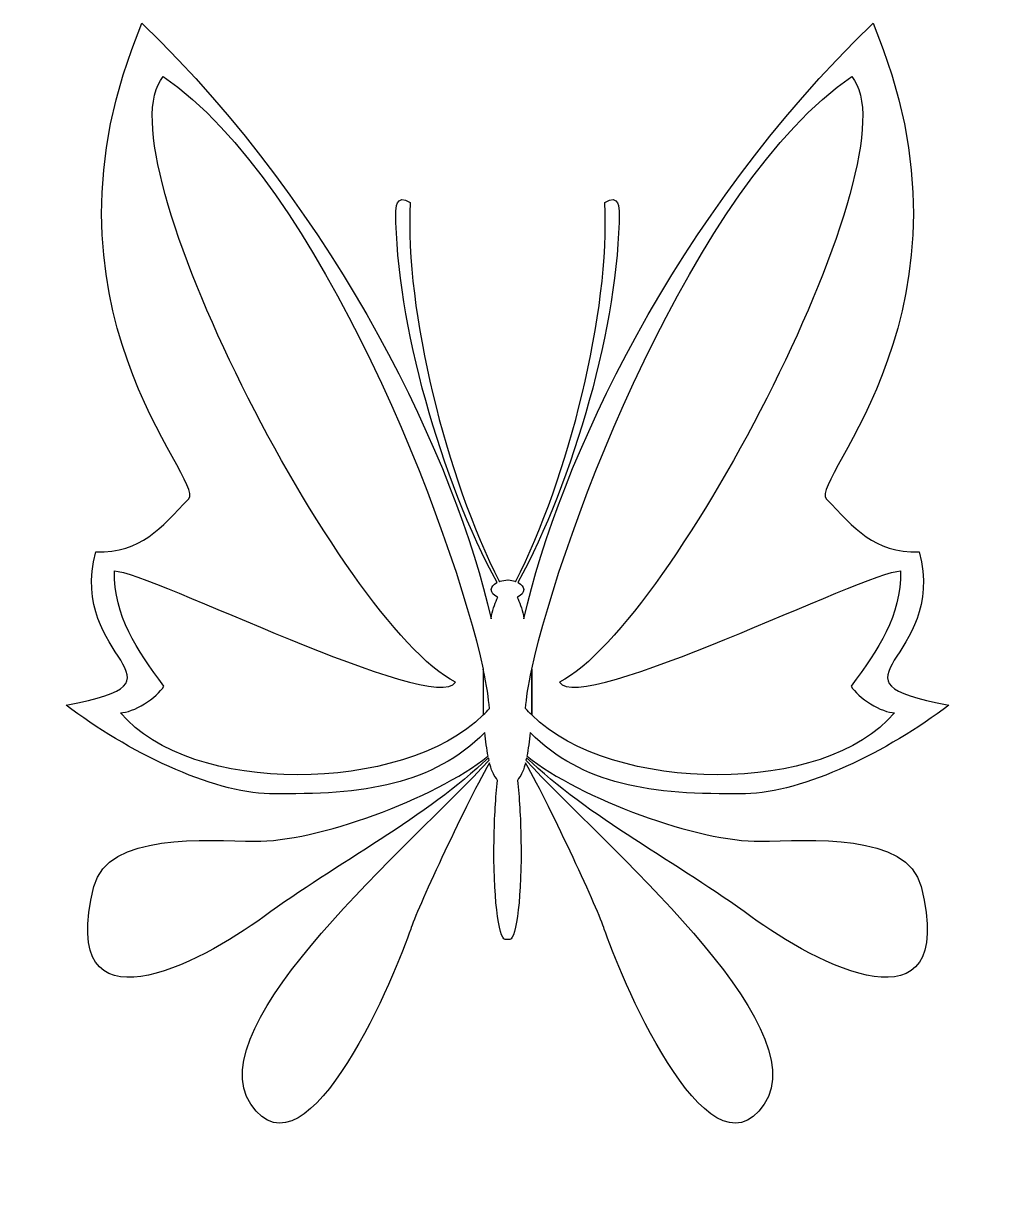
# Model space of a CAD drawing. Header units: centimetres. Extents: x -9.1 to 9.1, y -11.5 to 10.3.
import ezdxf

# ---------------------------------------------------------------- set-up
doc = ezdxf.new("R2010")
doc.units = ezdxf.units.CM
doc.header["$MEASUREMENT"] = 0
doc.layers.add('Camada 1', color=7, linetype='Continuous')

msp = doc.modelspace()

# ---------------------------------------------------------------- linework, layer by layer
at = {"layer": 'Camada 1'}
for points, knots in [([(0.04232, -6.86996), (0.17496, -6.86774), (0.26909, -6.02692), (0.25232, -4.99213), (0.25232, -4.99213), (0.24563, -4.57851), (0.22221, -4.19645), (0.18808, -3.88694), (0.18808, -3.88694), (0.18808, -3.88694), (0.18808, -3.88694), (0.18808, -3.88694), (0.18808, -3.88694), (0.24674, -3.7892), (0.28695, -3.75489), (0.33019, -3.58095), (0.33019, -3.58095), (0.33019, -3.58095), (0.33691, -3.55965), (0.33691, -3.55965), (0.33691, -3.55965), (0.8466, -4.45071), (1.71565, -6.35989), (1.81765, -6.67877), (1.81765, -6.67877), (2.04432, -7.38854), (3.75247, -11.54877), (4.81834, -9.96236), (4.81834, -9.96236), (5.82444, -8.46484), (1.7614, -5.05497), (0.34622, -3.5097), (0.34622, -3.5097), (0.34622, -3.5097), (0.34622, -3.5097), (0.34622, -3.5097), (0.34622, -3.5097), (0.34842, -3.49949), (0.35686, -3.47141), (0.35903, -3.46102), (0.35903, -3.46102), (0.35903, -3.46102), (0.35903, -3.46102), (0.35903, -3.46102), (0.35903, -3.46102), (1.4887, -4.56227), (3.23487, -5.45921), (4.56921, -6.44213), (4.56921, -6.44213), (5.76137, -7.32002), (8.47499, -8.74723), (7.76411, -5.87775), (7.76411, -5.87775), (7.5122, -4.86069), (5.63821, -5.0151), (4.73871, -5.02952), (4.73871, -5.02952), (3.61405, -5.04772), (1.35577, -4.2322), (0.36838, -3.43305), (0.36838, -3.43305), (0.36838, -3.43305), (0.3638, -3.43019), (0.3638, -3.43019), (0.3638, -3.43019), (0.39044, -3.29673), (0.41005, -3.15053), (0.42656, -2.99093), (0.42656, -2.99093), (1.40573, -3.96555), (2.66411, -4.16589), (4.46789, -4.13671), (4.46789, -4.13671), (5.5426, -4.11946), (7.14648, -3.34791), (8.28577, -2.47314), (8.28577, -2.47314), (5.75175, -2.01724), (8.27445, -1.64912), (7.72671, 0.40161), (7.72671, 0.40161), (6.85901, 0.38748), (6.52561, 0.83772), (5.98046, 1.39859), (5.98046, 1.39859), (5.65839, 1.72985), (9.08924, 5.03208), (6.86158, 10.32018), (6.86158, 10.32018), (3.12723, 6.71743), (0.97058, 2.07931), (0.30711, -0.85646), (0.30711, -0.85646), (0.30711, -0.85646), (0.30113, -0.79344), (0.30113, -0.79344), (0.30113, -0.79344), (0.26626, -0.6594), (0.22681, -0.54312), (0.18403, -0.44874), (0.18403, -0.44874), (0.18403, -0.44874), (0.18927, -0.44639), (0.18927, -0.44639), (0.18927, -0.44639), (0.26084, -0.41035), (0.3051, -0.36027), (0.30431, -0.30553), (0.30431, -0.30553), (0.30346, -0.25412), (0.26288, -0.20803), (0.1975, -0.17469), (0.1975, -0.17469), (0.1975, -0.17469), (0.19189, -0.17525), (0.19189, -0.17525), (0.19189, -0.17525), (1.23517, 1.71152), (2.09782, 4.73335), (2.09567, 6.77898), (2.09567, 6.77898), (2.09567, 6.81385), (2.10091, 7.14154), (1.82482, 6.95601), (1.82482, 6.95601), (1.93229, 4.91009), (1.14534, 1.79669), (0.1531, -0.1593), (0.1531, -0.1593), (0.1531, -0.1593), (0.14111, -0.15118), (0.14111, -0.15118), (0.14111, -0.15118), (0.1028, -0.13824), (0.05935, -0.12888), (0.01265, -0.12403), (0.01265, -0.12403), (0.01265, -0.12403), (0.00593, -0.12236), (0.00593, -0.12236), (0.00593, -0.12236), (-0.04786, -0.12649), (-0.09773, -0.13652), (-0.1411, -0.15117), (-0.1411, -0.15117), (-0.1411, -0.15117), (-0.15311, -0.15929), (-0.15311, -0.15929), (-0.15311, -0.15929), (-1.14535, 1.7967), (-1.93227, 4.9101), (-1.8248, 6.95602), (-1.8248, 6.95602), (-2.10089, 7.14155), (-2.09568, 6.81386), (-2.09568, 6.77899), (-2.09568, 6.77899), (-2.09782, 4.73336), (-1.23515, 1.71153), (-0.19184, -0.17524), (-0.19184, -0.17524), (-0.19184, -0.17524), (-0.19745, -0.17468), (-0.19745, -0.17468), (-0.19745, -0.17468), (-0.26283, -0.20802), (-0.30342, -0.25411), (-0.30429, -0.30552), (-0.30429, -0.30552), (-0.30511, -0.36026), (-0.26082, -0.41035), (-0.18925, -0.44638), (-0.18925, -0.44638), (-0.18925, -0.44638), (-0.18401, -0.44873), (-0.18401, -0.44873), (-0.18401, -0.44873), (-0.22682, -0.54311), (-0.26622, -0.65939), (-0.30114, -0.79343), (-0.30114, -0.79343), (-0.30114, -0.79343), (-0.30707, -0.85645), (-0.30707, -0.85645), (-0.30707, -0.85645), (-0.97058, 2.07931), (-3.1272, 6.71743), (-6.86153, 10.32018), (-6.86153, 10.32018), (-9.08919, 5.03209), (-5.65836, 1.72985), (-5.98041, 1.39864), (-5.98041, 1.39864), (-6.52556, 0.83778), (-6.85899, 0.38753), (-7.72666, 0.40166), (-7.72666, 0.40166), (-8.27443, -1.6491), (-5.75171, -2.01718), (-8.28576, -2.47311), (-8.28576, -2.47311), (-7.14644, -3.34788), (-5.54259, -4.11943), (-4.46788, -4.13668), (-4.46788, -4.13668), (-2.66408, -4.16589), (-1.40567, -3.96552), (-0.42653, -2.9909), (-0.42653, -2.9909), (-0.40999, -3.15047), (-0.39041, -3.29671), (-0.36377, -3.43016), (-0.36377, -3.43016), (-0.36377, -3.43016), (-0.36832, -3.43302), (-0.36832, -3.43302), (-0.36832, -3.43302), (-1.35572, -4.23217), (-3.61396, -5.04769), (-4.73865, -5.02949), (-4.73865, -5.02949), (-5.63818, -5.01504), (-7.51214, -4.86063), (-7.76405, -5.87772), (-7.76405, -5.87772), (-8.47494, -8.7472), (-5.76132, -7.31996), (-4.56916, -6.4421), (-4.56916, -6.4421), (-3.23481, -5.4592), (-1.48867, -4.56224), (-0.35898, -3.46099), (-0.35898, -3.46099), (-0.35898, -3.46099), (-0.35898, -3.46099), (-0.35898, -3.46099), (-0.35898, -3.46099), (-0.35684, -3.47139), (-0.34834, -3.49946), (-0.34617, -3.50967), (-0.34617, -3.50967), (-0.34617, -3.50967), (-0.34617, -3.50967), (-0.34617, -3.50967), (-0.34617, -3.50967), (-1.76135, -5.05494), (-5.82442, -8.46481), (-4.81829, -9.96233), (-4.81829, -9.96233), (-3.75244, -11.54877), (-2.04429, -7.38854), (-1.8176, -6.67874), (-1.8176, -6.67874), (-1.71563, -6.35986), (-0.84655, -4.45068), (-0.33686, -3.55962), (-0.33686, -3.55962), (-0.33686, -3.55962), (-0.33017, -3.58092), (-0.33017, -3.58092), (-0.33017, -3.58092), (-0.28691, -3.75486), (-0.24672, -3.78917), (-0.18804, -3.88691), (-0.18804, -3.88691), (-0.18804, -3.88691), (-0.18804, -3.88691), (-0.18804, -3.88691), (-0.18804, -3.88691), (-0.22217, -4.19642), (-0.24556, -4.5785), (-0.25228, -4.9921), (-0.25228, -4.9921), (-0.26908, -6.02686), (-0.17494, -6.8677), (-0.04228, -6.86993), (-0.04228, -6.86993), (-0.04228, -6.86993), (0.04232, -6.86993), (0.04232, -6.86993), (0.04232, -6.86993), (0.04232, -6.86993), (0.04232, -6.86996), (0.04232, -6.86996)], [0, 0, 0, 0, 0.01388889, 0.01388889, 0.01388889, 0.01388889, 0.02777778, 0.02777778, 0.02777778, 0.02777778, 0.04166667, 0.04166667, 0.04166667, 0.04166667, 0.05555556, 0.05555556, 0.05555556, 0.05555556, 0.06944444, 0.06944444, 0.06944444, 0.06944444, 0.08333333, 0.08333333, 0.08333333, 0.08333333, 0.09722222, 0.09722222, 0.09722222, 0.09722222, 0.11111111, 0.11111111, 0.11111111, 0.11111111, 0.125, 0.125, 0.125, 0.125, 0.13888889, 0.13888889, 0.13888889, 0.13888889, 0.15277778, 0.15277778, 0.15277778, 0.15277778, 0.16666667, 0.16666667, 0.16666667, 0.16666667, 0.18055556, 0.18055556, 0.18055556, 0.18055556, 0.19444444, 0.19444444, 0.19444444, 0.19444444, 0.20833333, 0.20833333, 0.20833333, 0.20833333, 0.22222222, 0.22222222, 0.22222222, 0.22222222, 0.23611111, 0.23611111, 0.23611111, 0.23611111, 0.25, 0.25, 0.25, 0.25, 0.26388889, 0.26388889, 0.26388889, 0.26388889, 0.27777778, 0.27777778, 0.27777778, 0.27777778, 0.29166667, 0.29166667, 0.29166667, 0.29166667, 0.30555556, 0.30555556, 0.30555556, 0.30555556, 0.31944444, 0.31944444, 0.31944444, 0.31944444, 0.33333333, 0.33333333, 0.33333333, 0.33333333, 0.34722222, 0.34722222, 0.34722222, 0.34722222, 0.36111111, 0.36111111, 0.36111111, 0.36111111, 0.375, 0.375, 0.375, 0.375, 0.38888889, 0.38888889, 0.38888889, 0.38888889, 0.40277778, 0.40277778, 0.40277778, 0.40277778, 0.41666667, 0.41666667, 0.41666667, 0.41666667, 0.43055556, 0.43055556, 0.43055556, 0.43055556, 0.44444444, 0.44444444, 0.44444444, 0.44444444, 0.45833333, 0.45833333, 0.45833333, 0.45833333, 0.47222222, 0.47222222, 0.47222222, 0.47222222, 0.48611111, 0.48611111, 0.48611111, 0.48611111, 0.5, 0.5, 0.5, 0.5, 0.51388889, 0.51388889, 0.51388889, 0.51388889, 0.52777778, 0.52777778, 0.52777778, 0.52777778, 0.54166667, 0.54166667, 0.54166667, 0.54166667, 0.55555556, 0.55555556, 0.55555556, 0.55555556, 0.56944444, 0.56944444, 0.56944444, 0.56944444, 0.58333333, 0.58333333, 0.58333333, 0.58333333, 0.59722222, 0.59722222, 0.59722222, 0.59722222, 0.61111111, 0.61111111, 0.61111111, 0.61111111, 0.625, 0.625, 0.625, 0.625, 0.63888889, 0.63888889, 0.63888889, 0.63888889, 0.65277778, 0.65277778, 0.65277778, 0.65277778, 0.66666667, 0.66666667, 0.66666667, 0.66666667, 0.68055556, 0.68055556, 0.68055556, 0.68055556, 0.69444444, 0.69444444, 0.69444444, 0.69444444, 0.70833333, 0.70833333, 0.70833333, 0.70833333, 0.72222222, 0.72222222, 0.72222222, 0.72222222, 0.73611111, 0.73611111, 0.73611111, 0.73611111, 0.75, 0.75, 0.75, 0.75, 0.76388889, 0.76388889, 0.76388889, 0.76388889, 0.77777778, 0.77777778, 0.77777778, 0.77777778, 0.79166667, 0.79166667, 0.79166667, 0.79166667, 0.80555556, 0.80555556, 0.80555556, 0.80555556, 0.81944444, 0.81944444, 0.81944444, 0.81944444, 0.83333333, 0.83333333, 0.83333333, 0.83333333, 0.84722222, 0.84722222, 0.84722222, 0.84722222, 0.86111111, 0.86111111, 0.86111111, 0.86111111, 0.875, 0.875, 0.875, 0.875, 0.88888889, 0.88888889, 0.88888889, 0.88888889, 0.90277778, 0.90277778, 0.90277778, 0.90277778, 0.91666667, 0.91666667, 0.91666667, 0.91666667, 0.93055556, 0.93055556, 0.93055556, 0.93055556, 0.94444444, 0.94444444, 0.94444444, 0.94444444, 0.95833333, 0.95833333, 0.95833333, 0.95833333, 0.97222222, 0.97222222, 0.97222222, 0.97222222, 1, 1, 1, 1]), ([(-0.45623, -1.80269), (-1.01884, 0.80394), (-3.51222, 7.31232), (-6.46116, 9.32027), (-6.46116, 9.32027), (-7.69232, 7.91517), (-3.12331, -0.94708), (-0.97373, -2.04658), (-0.97373, -2.04658), (-1.35428, -2.67557), (-6.74551, 0.03336), (-7.38003, 0.04352), (-7.38003, 0.04352), (-7.39374, -0.80706), (-6.95429, -1.42725), (-6.45367, -2.11823), (-6.45367, -2.11823), (-6.56659, -2.33506), (-7.03729, -2.62141), (-7.26282, -2.61768), (-7.26282, -2.61768), (-5.98472, -4.17877), (-1.95665, -4.14922), (-0.45427, -2.65835), (-0.45427, -2.65835), (-0.45427, -2.65835), (-0.45623, -1.80269), (-0.45623, -1.80269)], [0, 0, 0, 0, 0.125, 0.125, 0.125, 0.125, 0.25, 0.25, 0.25, 0.25, 0.375, 0.375, 0.375, 0.375, 0.5, 0.5, 0.5, 0.5, 0.625, 0.625, 0.625, 0.625, 0.75, 0.75, 0.75, 0.75, 1, 1, 1, 1]), ([(0.4543, -2.65835), (1.95666, -4.14922), (5.98473, -4.17878), (7.26282, -2.61768), (7.26282, -2.61768), (7.03734, -2.62141), (6.56662, -2.33505), (6.4537, -2.11823), (6.4537, -2.11823), (6.95432, -1.42727), (7.39376, -0.80706), (7.38009, 0.04352), (7.38009, 0.04352), (6.74557, 0.03336), (1.35431, -2.67558), (0.97376, -2.04658), (0.97376, -2.04658), (3.12334, -0.94708), (7.69235, 7.91517), (6.46116, 9.32027), (6.46116, 9.32027), (3.51222, 7.31232), (1.01887, 0.80391), (0.45623, -1.80271), (0.45623, -1.80271), (0.45623, -1.80271), (0.4543, -2.65835), (0.4543, -2.65835)], [0, 0, 0, 0, 0.125, 0.125, 0.125, 0.125, 0.25, 0.25, 0.25, 0.25, 0.375, 0.375, 0.375, 0.375, 0.5, 0.5, 0.5, 0.5, 0.625, 0.625, 0.625, 0.625, 0.75, 0.75, 0.75, 0.75, 1, 1, 1, 1]), ([(-0.45623, -1.80269), (-0.39117, -2.1041), (-0.35193, -2.35331), (-0.34079, -2.53741), (-0.34079, -2.53741), (-0.3768, -2.57876), (-0.41466, -2.61906), (-0.45427, -2.65835), (-0.45427, -2.65835), (-0.45427, -2.65835), (-0.45623, -1.80269), (-0.45623, -1.80269)], [0, 0, 0, 0, 0.25, 0.25, 0.25, 0.25, 0.5, 0.5, 0.5, 0.5, 1, 1, 1, 1]), ([(0.45623, -1.80269), (0.3912, -2.1041), (0.35198, -2.35331), (0.34082, -2.53741), (0.34082, -2.53741), (0.37683, -2.57876), (0.41467, -2.61906), (0.4543, -2.65835), (0.4543, -2.65835), (0.4543, -2.65835), (0.45623, -1.80269), (0.45623, -1.80269)], [0, 0, 0, 0, 0.25, 0.25, 0.25, 0.25, 0.5, 0.5, 0.5, 0.5, 1, 1, 1, 1])]:
    msp.add_open_spline(points, degree=3, knots=knots, dxfattribs=at)

doc.saveas('drawing.dxf')
